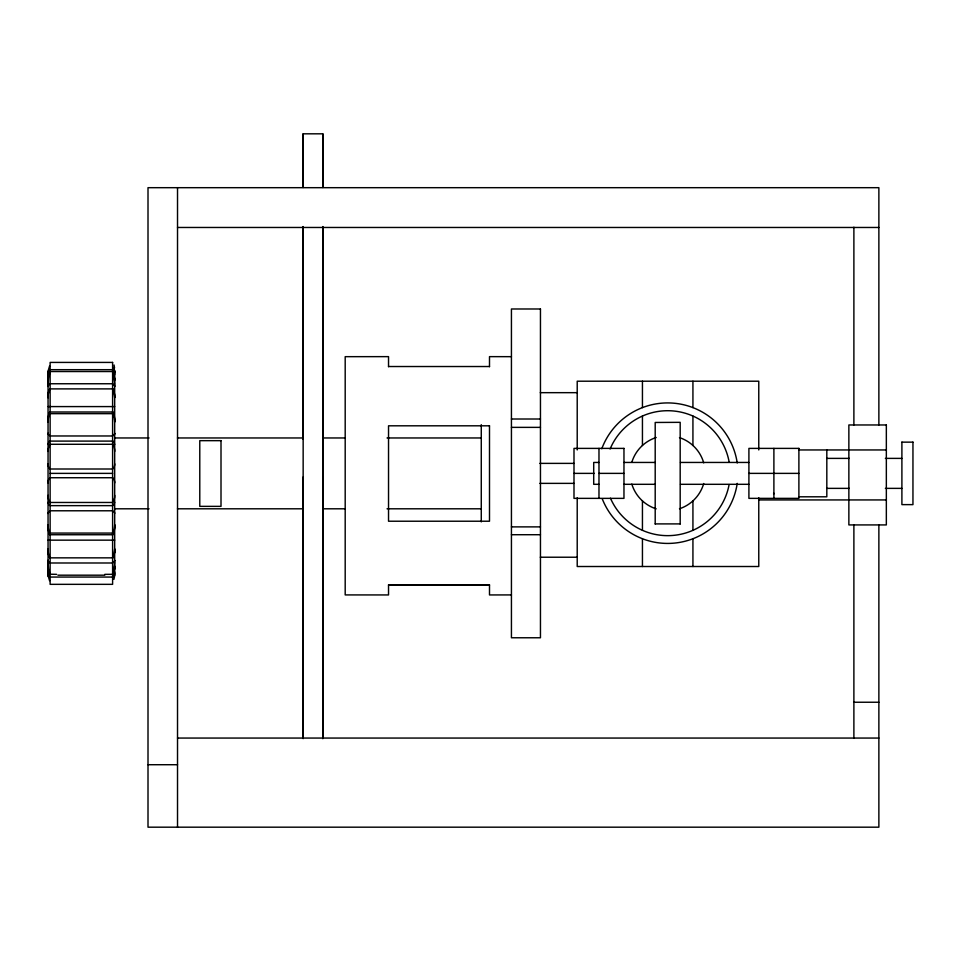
<?xml version="1.0" encoding="UTF-8"?>
<svg xmlns="http://www.w3.org/2000/svg" width="961" height="961" viewBox="0 0 961 961"><rect width="100%" height="100%" fill="white"/><g stroke="black" fill="none" stroke-linecap="round" stroke-linejoin="round"><path stroke-width="1.44" d="M48.05 384.46L48.53 377.817M48.05 379.883L48.53 372.892M114.683 566.858L113.878 575.507M114.683 562.389L113.878 570.498M114.179 554.809L114.539 552.263A35.473 35.473 0 0 0 114.683 549.007L114.515 552.539M303.147 304.877L303.147 315.184M303.147 281.465L303.147 284.432M303.147 262.449L303.147 261.68L303.147 275.17M303.147 239.109L303.147 242.496M303.135 179.263L303.147 176.44L303.147 187.143M303.147 154.337L303.147 153.436L303.147 155.394M303.147 477.004L303.147 738.637L303.159 226.568M303.135 439.273L303.135 226.964M303.135 187.491L303.147 133.819L322.812 133.819L322.824 187.491M303.159 738.132L303.159 722.84M303.159 694.863L303.147 714.407L303.147 698.791M303.147 691.944L303.147 694.791L303.147 690.959M303.147 671.487L303.159 660.988M303.147 650.417L303.147 652.183L303.147 649.047M303.147 624.194L303.147 629.203L303.147 619.016M303.147 608.938L303.147 609.586L303.147 607.508M303.147 585.009L303.147 586.606L303.147 579.591M303.147 567.014L303.147 565.645M322.812 261.873L322.812 265.801M322.812 238.977L322.812 243.83M322.812 177.076L322.812 176.452L322.824 185.653M322.812 154.301L322.812 153.436L322.824 165.833M322.8 528.069L322.8 226.568M322.812 187.143L322.812 133.819M322.824 507.624L322.824 738.553L322.824 226.964M322.812 477.004L322.812 415.981M322.812 736.931L322.812 731.333M322.812 714.083L322.812 709.446M322.812 694.611L322.812 689.662M322.812 652.026L322.812 648.11M322.812 629.179L322.812 626.128M48.05 444.487L49.011 441.64M48.05 418.419L49.011 413.002M114.683 528.322L113.722 533.739M114.683 502.291L113.722 505.114M303.147 366.525L303.147 368.159M303.147 346.933L303.147 355.39M303.147 737.267L303.147 732.787M322.812 366.525L322.812 369M322.812 323.929L322.812 327.1M322.812 304.337L322.812 307.544M322.812 281.393L322.812 285.513M322.812 586.582L322.812 584.228M322.812 567.014L322.812 565.308M322.812 671.691L322.812 667.727M322.812 609.538L322.812 606.667M303.147 671.799L303.147 658.994M114.539 552.263L114.611 551.35A36.434 36.434 0 0 0 114.683 549.007M114.539 527.769L114.599 526.976A36.434 34.644 0 0 0 114.683 524.67A35.473 33.731 0 0 1 114.539 527.769L113.746 531.709L112.605 533.079L50.128 533.079L48.819 531.205L48.134 526.976A36.434 34.644 0 0 1 48.05 524.67M114.539 569.032L114.599 568.251A36.434 34.644 0 0 0 114.683 565.933A35.473 33.731 0 0 1 114.539 569.032L112.785 574.318L104.797 574.354M48.194 448.799L48.134 449.472A36.434 29.479 0 0 0 48.05 451.442A35.473 28.698 0 0 1 48.194 448.799L50.128 444.282L112.605 444.282L113.915 445.88L114.599 449.472A36.434 29.479 0 0 1 114.683 451.442M48.23 394.118L48.05 397.746A36.434 36.434 0 0 1 48.134 395.307L48.579 391.86M48.242 394.034L49.011 390.286M114.491 552.719L113.915 555.878L114.143 554.965M48.639 377.192L49.011 375.691M48.591 391.776L50.128 388.893L112.605 388.893L114.143 391.776M48.194 385.481L48.134 385.733A36.434 11.256 0 0 0 48.05 386.49A35.473 10.955 0 0 1 48.194 385.481L50.128 383.751L112.605 383.751L114.599 385.733A36.434 11.256 0 0 1 114.683 386.49A35.473 10.955 0 0 0 114.539 385.481M114.539 434.24L114.599 433.988A36.434 11.256 0 0 0 114.683 433.231A35.473 10.955 0 0 1 114.539 434.24L112.605 435.97L50.128 435.97L48.134 433.988A36.434 11.256 0 0 1 48.05 433.231A35.473 10.955 0 0 0 48.194 434.24M114.539 561.26L114.599 561.008A36.434 11.256 0 0 0 114.683 560.251A35.473 10.955 0 0 1 114.539 561.26L112.605 562.99L50.128 562.99L48.134 561.008A36.434 11.256 0 0 1 48.05 560.251M113.746 556.407L112.605 557.848L50.128 557.848L48.819 555.878L49.011 556.455M113.915 579.375L114.539 576.444A35.473 28.698 0 0 0 114.683 573.813M49.564 366.045L48.134 370.958A36.434 29.479 0 0 0 48.05 372.928M50.128 372.387L48.819 374.273L48.134 378.49A36.434 34.644 0 0 0 48.05 380.808M112.605 371.535L50.128 371.535M511.432 594.919L489.497 594.943L489.497 584.877L388.532 584.877L388.532 594.943L345.191 594.919L345.191 356.675L388.532 356.639L388.532 366.706M177.521 227.469L878.871 227.469M388.532 366.525L489.497 366.525M540.298 392.665L577.213 392.665M48.062 406.587L114.671 406.587M50.128 411.993L112.605 411.993M511.432 419.008L540.454 419.008M511.432 427.369L540.454 427.369M114.683 437.964L149.075 437.964M177.485 437.964L303.075 437.964M322.728 437.964L345.155 437.964M387.043 437.964L481.269 437.964M50.128 441.099L112.605 441.099M901.898 442.144L912.95 442.144M798.663 449.952L886.342 449.952M826.82 458.385L849.344 458.385M885.381 458.385L901.898 458.385M598.979 462.445L593.706 462.445L593.706 484.308L598.979 484.308M623.965 462.445L655.21 462.445M680.496 462.445L748.907 462.445M539.878 463.382L573.993 463.382M50.128 473.377L112.605 473.377M573.993 473.377L594.294 473.377M598.979 473.377L623.965 473.377M748.907 473.377L798.891 473.377M539.878 483.371L573.993 483.371M623.965 484.308L655.21 484.308M680.496 484.308L748.907 484.308M826.82 488.368L849.344 488.368M885.381 488.368L901.898 488.368M798.891 496.801L826.82 496.801L826.82 449.952M758.77 499.936L886.342 499.936M50.128 505.642L112.605 505.642M114.683 508.801L149.075 508.801M177.485 508.801L303.075 508.801M322.728 508.801L345.155 508.801M387.043 508.801L481.269 508.801M655.198 523.901L680.184 523.901M511.432 526.88L540.454 526.88M50.128 534.748L112.605 534.748M511.432 534.712L540.454 534.712M48.062 540.154L114.671 540.154M540.298 557.224L577.213 557.224M56.639 574.354L49.756 574.21L48.134 568.251A36.434 34.644 0 0 1 48.05 565.933M57.936 575.183L104.797 575.183M388.532 585.069L489.497 585.069M853.885 702.239L878.871 702.239M177.521 738.06L878.871 738.06M148.006 764.716L177.521 764.716M511.432 356.675L489.497 356.639L489.497 366.706M112.978 372.532L114.599 378.49A36.434 34.644 0 0 1 114.683 380.808M113.722 441.64L114.683 444.487M48.987 505.09L48.05 502.327M49.564 580.696L48.134 575.783A36.434 29.479 0 0 1 48.05 573.813A35.473 28.698 0 0 0 48.194 576.444M113.722 413.002L114.683 418.419M49.011 533.739L48.05 528.322M113.722 390.286L114.491 394.034M113.915 367.378L114.599 370.958A36.434 29.479 0 0 1 114.683 372.928A35.473 28.698 0 0 0 114.539 370.297M48.987 570.978L48.627 569.465M113.878 376.244L114.683 384.46M113.878 371.246L114.683 379.883M48.615 555.038L48.807 555.806L48.579 554.893M114.155 391.86L114.683 397.746A35.473 35.473 0 0 0 114.539 394.478L114.515 394.214M48.194 465.713A35.473 20.854 0 0 1 48.05 463.803A36.434 21.418 0 0 0 48.134 465.232L48.819 467.839L50.128 469.004L112.605 469.004L113.915 467.839L114.599 465.232A36.434 21.418 0 0 0 114.683 463.803M48.53 568.936L48.05 562.389M114.071 365L114.539 368.003M48.53 573.849L48.05 566.858M114.539 418.984A35.473 33.731 0 0 1 114.683 422.083A36.434 34.644 0 0 0 114.611 419.765L113.915 415.548L112.605 413.662L50.128 413.662L48.819 415.548L48.134 419.765A36.434 34.644 0 0 0 48.05 422.083M48.242 552.719L48.506 554.497L48.05 549.007A36.434 36.434 0 0 0 48.134 551.434L48.23 552.623M303.147 133.819L303.147 158.865M322.812 346.969L322.812 349.648M303.147 226.88L303.147 235.313M303.147 324.121L303.147 326.452M303.123 432.474L303.123 438.636M912.95 442.132L912.95 504.633L901.898 504.621L901.898 442.132M878.871 424.966L878.871 187.683L148.006 187.683L148.006 827.181L878.871 827.181L878.871 524.922M853.885 227.204L853.885 424.966M853.885 524.922L853.885 737.916M773.893 448.391L773.893 498.363M773.677 492.993L773.677 494.194M758.77 449.952L758.77 381.205L577.213 381.205L577.213 449.952M758.77 497.774L758.77 566.51L577.213 566.51L577.213 497.774M692.929 381.205L692.929 407.596M692.929 416.041L692.929 445.484M692.929 500.897L692.929 530.328M692.929 538.773L692.929 566.51M680.184 524.033L680.184 422.335L655.198 422.468L655.198 524.033M642.441 381.205L642.441 407.596M642.441 416.041L642.441 445.484M642.441 500.897L642.441 530.328M642.441 538.773L642.441 566.51M598.979 448.391L598.979 498.363M481.269 424.678L481.269 521.883M303.147 156.162L303.159 186.999M177.521 187.683L177.521 827.181M114.683 371.246L114.683 575.495M48.05 371.246L48.05 575.495M703.728 483.503A37.479 37.479 0 0 1 679.475 508.765M656.195 508.862A37.479 37.479 0 0 1 631.821 484.092M631.821 462.277A37.479 37.479 0 0 1 656.195 437.507M679.475 437.603A37.479 37.479 0 0 1 703.728 462.866M729.111 484.548A62.465 62.465 0 0 1 610.451 498.206M610.079 449.027A62.465 62.465 0 0 1 729.111 461.821M114.683 374.886A35.473 20.854 0 0 0 114.539 372.976L112.605 369.685L50.128 369.685L48.819 370.85L48.134 373.457A36.434 21.418 0 0 0 48.05 374.886M112.942 388.929A3.075 2.487 0 0 1 113.518 390.286M112.978 412.065A3.075 1.802 0 0 1 113.518 413.014M113.254 441.291A3.075 0.949 0 0 1 113.518 441.64M114.683 482.939A36.434 21.418 0 0 0 114.611 481.509L113.915 478.902L112.605 477.737L50.128 477.737L48.819 478.902L48.134 481.509A36.434 21.418 0 0 0 48.05 482.939M114.683 495.311A35.473 28.698 0 0 1 114.539 497.942L112.605 502.471L50.128 502.471L48.819 500.861L48.134 497.281A36.434 29.479 0 0 1 48.05 495.311M113.518 505.102A3.075 0.949 0 0 1 113.254 505.45M114.683 513.51A35.473 10.955 0 0 0 114.539 512.501L112.605 510.784L50.128 510.784L48.134 512.766A36.434 11.256 0 0 0 48.05 513.51M113.518 533.739A3.075 1.802 0 0 1 112.978 534.688M113.518 556.455A3.075 2.487 0 0 1 112.942 557.812M113.17 572.275A3.075 2.919 0 0 1 112.966 572.6M114.683 571.855A36.434 21.418 0 0 1 114.611 573.285L113.915 575.891L112.605 577.056L50.128 577.056L48.819 575.891L48.134 573.285A36.434 21.418 0 0 1 48.05 571.855M49.215 375.703A3.075 2.919 0 0 1 49.516 374.562M49.215 390.286A3.075 2.487 0 0 1 49.804 388.929M49.215 413.014A3.075 1.802 0 0 1 49.756 412.065M49.215 441.64A3.075 0.949 0 0 1 49.479 441.291M49.479 505.45A3.075 0.949 0 0 1 49.215 505.102M49.756 534.688A3.075 1.802 0 0 1 49.215 533.739M49.804 557.812A3.075 2.487 0 0 1 49.215 556.455M49.516 572.179A3.075 2.919 0 0 1 49.215 571.038M737.219 483.395A70.285 70.285 0 0 1 602.271 498.855M601.79 448.751A70.285 70.285 0 0 1 737.219 462.974M540.454 308.986L511.432 308.986L511.432 637.768L540.454 637.768L540.454 308.986M112.605 362.417L50.128 362.417L50.128 584.336L112.605 584.336L112.605 362.417M886.342 424.966L848.863 424.966L848.863 524.922L886.342 524.922L886.342 424.966M489.497 425.807L388.532 425.807L388.532 521.222L489.497 521.222L489.497 425.807M221.006 440.667L199.78 440.667L199.78 506.363L221.006 506.363L221.006 440.667M623.965 448.391L573.993 448.391L573.993 498.363L623.965 498.363L623.965 448.391M798.891 448.391L748.907 448.391L748.907 498.363L798.891 498.363L798.891 448.391"/></g></svg>
